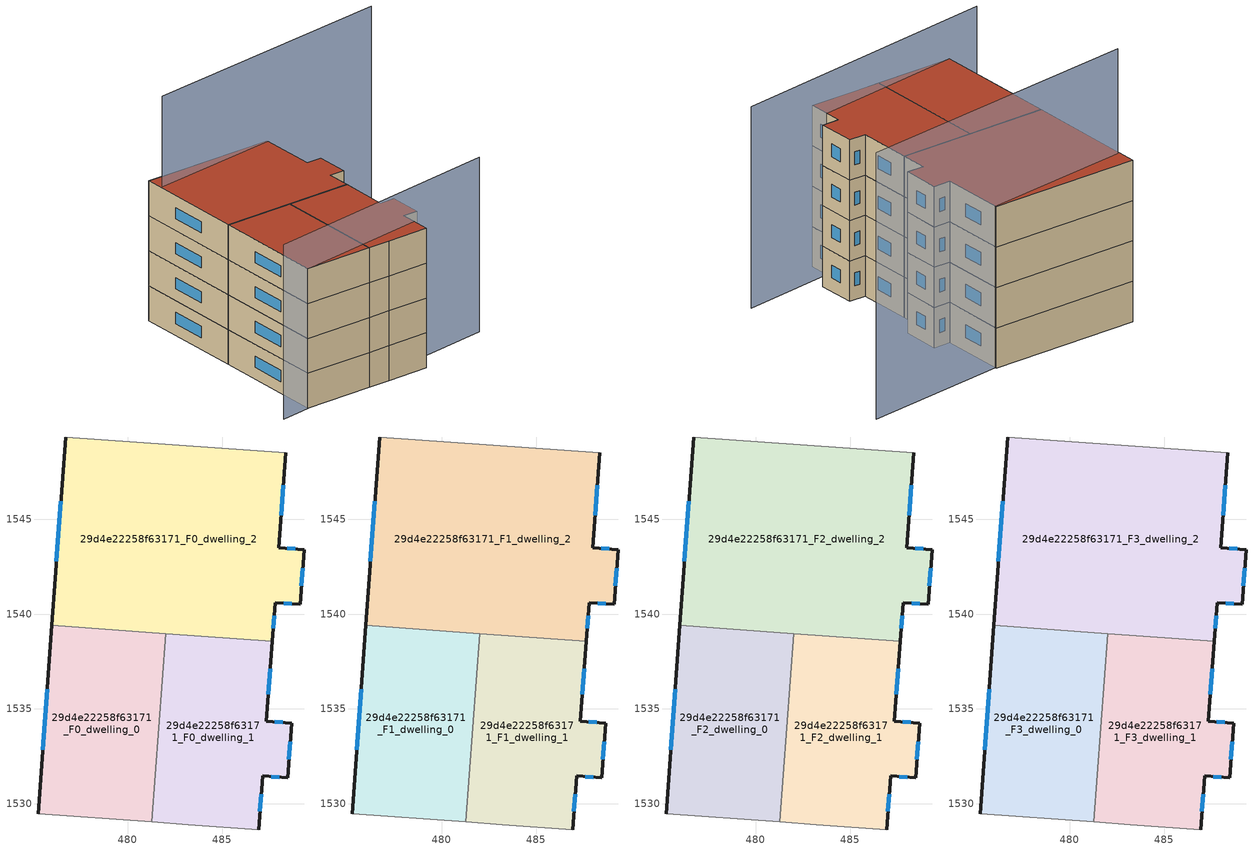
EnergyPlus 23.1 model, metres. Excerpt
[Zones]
29d4e22258f63171_F0_dwelling_0
 floor ground (EU_floor_Construction): 482.01,1538.97 481.29,1529.03 475.27,1529.46 476,1539.4 z0
 wall outside (EU_wall_Construction): 476,1539.4 475.27,1529.46 z0:3
 wall adiabatic (EU_wall_Construction): 475.27,1529.46 481.29,1529.03 z0:3
 wall to 29d4e22258f63171_F0_dwelling_2 (EU_wall_Construction): 482.01,1538.97 476,1539.4 z0:3
 wall to 29d4e22258f63171_F0_dwelling_1 (EU_wall_Construction): 481.29,1529.03 482.01,1538.97 z0:3
 window (EU_Window_Construction): 475.75,1536.02 475.52,1532.84 z1.02:1.98
29d4e22258f63171_F0_dwelling_1
 floor ground (EU_floor_Construction): 487.64,1538.56 487.34,1534.35 488.66,1534.25 488.45,1531.36 487.13,1531.46 486.92,1528.61 483.21,1528.89 481.29,1529.03 482.01,1538.97 z0
 wall outside (EU_wall_Construction): 486.92,1528.61 487.13,1531.46 488.45,1531.36 488.66,1534.25 487.34,1534.35 487.64,1538.56 z0:3
 wall adiabatic (EU_wall_Construction): 481.29,1529.03 483.21,1528.89 486.92,1528.61 z0:3
 wall to 29d4e22258f63171_F0_dwelling_2 (EU_wall_Construction): 487.64,1538.56 482.01,1538.97 z0:3
 window (EU_Window_Construction): 486.99,1529.58 487.06,1530.49 / 487.44,1535.78 487.54,1537.13 / 488.21,1534.28 487.79,1534.32 / 488.52,1532.34 488.59,1533.27 / 487.58,1531.42 488,1531.39 z1.02:1.98
29d4e22258f63171_F0_dwelling_2
 floor ground (EU_floor_Construction): 488.36,1548.52 488,1543.5 489.32,1543.41 489.11,1540.52 487.79,1540.61 487.64,1538.56 476,1539.4 476.73,1549.34 z0
 wall outside (EU_wall_Construction): 476.73,1549.34 476,1539.4 / 487.64,1538.56 487.79,1540.61 489.11,1540.52 489.32,1543.41 488,1543.5 488.36,1548.52 z0:3
 wall adiabatic (EU_wall_Construction): 488.36,1548.52 476.73,1549.34 z0:3
 window (EU_Window_Construction): 476.48,1545.96 476.25,1542.79 / 488.12,1545.21 488.24,1546.81 / 488.87,1543.44 488.45,1543.47 / 489.18,1541.5 489.25,1542.43 / 488.24,1540.58 488.66,1540.55 / 487.69,1539.25 487.74,1539.91 z1.02:1.98
29d4e22258f63171_F1_dwelling_0
 floor to 29d4e22258f63171_F0_dwelling_0 (EU_floor_Construction): 482.01,1538.97 481.29,1529.03 475.27,1529.46 476,1539.4 z3
 wall outside (EU_wall_Construction): 476,1539.4 475.27,1529.46 z3:6
 wall adiabatic (EU_wall_Construction): 475.27,1529.46 481.29,1529.03 z3:6
 wall to 29d4e22258f63171_F1_dwelling_2 (EU_wall_Construction): 482.01,1538.97 476,1539.4 z3:6
 wall to 29d4e22258f63171_F1_dwelling_1 (EU_wall_Construction): 481.29,1529.03 482.01,1538.97 z3:6
 window (EU_Window_Construction): 475.75,1536.02 475.52,1532.84 z4.02:4.98
29d4e22258f63171_F1_dwelling_1
 floor to 29d4e22258f63171_F0_dwelling_1 (EU_floor_Construction): 487.64,1538.56 487.34,1534.35 488.66,1534.25 488.45,1531.36 487.13,1531.46 486.92,1528.61 483.21,1528.89 481.29,1529.03 482.01,1538.97 z3
 wall outside (EU_wall_Construction): 486.92,1528.61 487.13,1531.46 488.45,1531.36 488.66,1534.25 487.34,1534.35 487.64,1538.56 z3:6
 wall adiabatic (EU_wall_Construction): 481.29,1529.03 483.21,1528.89 486.92,1528.61 z3:6
 wall to 29d4e22258f63171_F1_dwelling_2 (EU_wall_Construction): 487.64,1538.56 482.01,1538.97 z3:6
 window (EU_Window_Construction): 486.99,1529.58 487.06,1530.49 / 487.44,1535.78 487.54,1537.13 / 488.21,1534.28 487.79,1534.32 / 488.52,1532.34 488.59,1533.27 / 487.58,1531.42 488,1531.39 z4.02:4.98
29d4e22258f63171_F1_dwelling_2
 floor to 29d4e22258f63171_F0_dwelling_2 (EU_floor_Construction): 488.36,1548.52 488,1543.5 489.32,1543.41 489.11,1540.52 487.79,1540.61 487.64,1538.56 476,1539.4 476.73,1549.34 z3
 wall outside (EU_wall_Construction): 476.73,1549.34 476,1539.4 / 487.64,1538.56 487.79,1540.61 489.11,1540.52 489.32,1543.41 488,1543.5 488.36,1548.52 z3:6
 wall adiabatic (EU_wall_Construction): 488.36,1548.52 476.73,1549.34 z3:6
 window (EU_Window_Construction): 476.48,1545.96 476.25,1542.79 / 488.12,1545.21 488.24,1546.81 / 488.87,1543.44 488.45,1543.47 / 489.18,1541.5 489.25,1542.43 / 488.24,1540.58 488.66,1540.55 / 487.69,1539.25 487.74,1539.91 z4.02:4.98
29d4e22258f63171_F2_dwelling_0
 floor to 29d4e22258f63171_F1_dwelling_0 (EU_floor_Construction): 482.01,1538.97 481.29,1529.03 475.27,1529.46 476,1539.4 z6
 wall outside (EU_wall_Construction): 476,1539.4 475.27,1529.46 z6:9
 wall adiabatic (EU_wall_Construction): 475.27,1529.46 481.29,1529.03 z6:9
 wall to 29d4e22258f63171_F2_dwelling_2 (EU_wall_Construction): 482.01,1538.97 476,1539.4 z6:9
 wall to 29d4e22258f63171_F2_dwelling_1 (EU_wall_Construction): 481.29,1529.03 482.01,1538.97 z6:9
 window (EU_Window_Construction): 475.75,1536.02 475.52,1532.84 z7.02:7.98
29d4e22258f63171_F2_dwelling_1
 floor to 29d4e22258f63171_F1_dwelling_1 (EU_floor_Construction): 487.64,1538.56 487.34,1534.35 488.66,1534.25 488.45,1531.36 487.13,1531.46 486.92,1528.61 483.21,1528.89 481.29,1529.03 482.01,1538.97 z6
 wall outside (EU_wall_Construction): 486.92,1528.61 487.13,1531.46 488.45,1531.36 488.66,1534.25 487.34,1534.35 487.64,1538.56 z6:9
 wall adiabatic (EU_wall_Construction): 481.29,1529.03 483.21,1528.89 486.92,1528.61 z6:9
 wall to 29d4e22258f63171_F2_dwelling_2 (EU_wall_Construction): 487.64,1538.56 482.01,1538.97 z6:9
 window (EU_Window_Construction): 486.99,1529.58 487.06,1530.49 / 487.44,1535.78 487.54,1537.13 / 488.21,1534.28 487.79,1534.32 / 488.52,1532.34 488.59,1533.27 / 487.58,1531.42 488,1531.39 z7.02:7.98
29d4e22258f63171_F2_dwelling_2
 floor to 29d4e22258f63171_F1_dwelling_2 (EU_floor_Construction): 488.36,1548.52 488,1543.5 489.32,1543.41 489.11,1540.52 487.79,1540.61 487.64,1538.56 476,1539.4 476.73,1549.34 z6
 wall outside (EU_wall_Construction): 476.73,1549.34 476,1539.4 / 487.64,1538.56 487.79,1540.61 489.11,1540.52 489.32,1543.41 488,1543.5 488.36,1548.52 z6:9
 wall adiabatic (EU_wall_Construction): 488.36,1548.52 476.73,1549.34 z6:9
 window (EU_Window_Construction): 476.48,1545.96 476.25,1542.79 / 488.12,1545.21 488.24,1546.81 / 488.87,1543.44 488.45,1543.47 / 489.18,1541.5 489.25,1542.43 / 488.24,1540.58 488.66,1540.55 / 487.69,1539.25 487.74,1539.91 z7.02:7.98
29d4e22258f63171_F3_dwelling_0
 floor to 29d4e22258f63171_F2_dwelling_0 (EU_floor_Construction): 482.01,1538.97 481.29,1529.03 475.27,1529.46 476,1539.4 z9
 wall outside (EU_wall_Construction): 476,1539.4 475.27,1529.46 z9:12
 wall adiabatic (EU_wall_Construction): 475.27,1529.46 481.29,1529.03 z9:12
 wall to 29d4e22258f63171_F3_dwelling_2 (EU_wall_Construction): 482.01,1538.97 476,1539.4 z9:12
 wall to 29d4e22258f63171_F3_dwelling_1 (EU_wall_Construction): 481.29,1529.03 482.01,1538.97 z9:12
 window (EU_Window_Construction): 475.75,1536.02 475.52,1532.84 z10.02:10.98
 roof outside (EU_roof_Construction): 481.29,1529.03 482.01,1538.97 476,1539.4 475.27,1529.46 z12
29d4e22258f63171_F3_dwelling_1
 floor to 29d4e22258f63171_F2_dwelling_1 (EU_floor_Construction): 487.64,1538.56 487.34,1534.35 488.66,1534.25 488.45,1531.36 487.13,1531.46 486.92,1528.61 483.21,1528.89 481.29,1529.03 482.01,1538.97 z9
 wall outside (EU_wall_Construction): 486.92,1528.61 487.13,1531.46 488.45,1531.36 488.66,1534.25 487.34,1534.35 487.64,1538.56 z9:12
 wall adiabatic (EU_wall_Construction): 481.29,1529.03 483.21,1528.89 486.92,1528.61 z9:12
 wall to 29d4e22258f63171_F3_dwelling_2 (EU_wall_Construction): 487.64,1538.56 482.01,1538.97 z9:12
 window (EU_Window_Construction): 486.99,1529.58 487.06,1530.49 / 487.44,1535.78 487.54,1537.13 / 488.21,1534.28 487.79,1534.32 / 488.52,1532.34 488.59,1533.27 / 487.58,1531.42 488,1531.39 z10.02:10.98
 roof outside (EU_roof_Construction): 486.92,1528.61 487.13,1531.46 488.45,1531.36 488.66,1534.25 487.34,1534.35 487.64,1538.56 482.01,1538.97 481.29,1529.03 483.21,1528.89 z12
29d4e22258f63171_F3_dwelling_2
 floor to 29d4e22258f63171_F2_dwelling_2 (EU_floor_Construction): 488.36,1548.52 488,1543.5 489.32,1543.41 489.11,1540.52 487.79,1540.61 487.64,1538.56 476,1539.4 476.73,1549.34 z9
 wall outside (EU_wall_Construction): 476.73,1549.34 476,1539.4 / 487.64,1538.56 487.79,1540.61 489.11,1540.52 489.32,1543.41 488,1543.5 488.36,1548.52 z9:12
 wall adiabatic (EU_wall_Construction): 488.36,1548.52 476.73,1549.34 z9:12
 window (EU_Window_Construction): 476.48,1545.96 476.25,1542.79 / 488.12,1545.21 488.24,1546.81 / 488.87,1543.44 488.45,1543.47 / 489.18,1541.5 489.25,1542.43 / 488.24,1540.58 488.66,1540.55 / 487.69,1539.25 487.74,1539.91 z10.02:10.98
 roof outside (EU_roof_Construction): 487.64,1538.56 487.79,1540.61 489.11,1540.52 489.32,1543.41 488,1543.5 488.36,1548.52 476.73,1549.34 476,1539.4 z12
shading: 499.59,1548.87 476.79,1547.89 z0:19.8; 472.61,1529.3 494.27,1530.61 z0:15
[Building]
EU S2 Campaign: North Axis=0; Terrain=City; Solar Distribution=FullExterior
[Site:Location]
Vienna: Latitude=48; Longitude=16.5; Time Zone=1; Elevation=183
[SizingPeriod:WeatherFileDays]
AnnualSizingPeriod: Begin Month=1; Begin Day of Month=1; End Month=12; End Day of Month=31; Day of Week for Start Day=Monday; Use Weather File Daylight Saving Period=No; Use Weather File Rain and Snow Indicators=No
[MATERIAL]
EU_InternalMass_Material: Roughness=MediumRough; Thickness=0.1; Conductivity=1; Density=1800; Specific Heat=900; Thermal Absorptance=0.9; Solar Absorptance=0.7; Visible Absorptance=0.7
[MATERIAL:NOMASS] Roughness=MediumRough; Thermal Absorptance=0.9; Solar Absorptance=0.7; Visible Absorptance=0.7
Name | Thermal Resistance
EU_wall_NoMass | 0.942466
EU_roof_NoMass | 0.551687
EU_floor_NoMass | 0.66527
[WINDOWMATERIAL:SIMPLEGLAZINGSYSTEM]
EU_Window_SimpleGlazing: UFactor=2.03367; Solar Heat Gain Coefficient=0.65; Visible Transmittance=0.65
[CONSTRUCTION]
EU_wall_Construction: EU_wall_NoMass
EU_roof_Construction: EU_roof_NoMass
EU_floor_Construction: EU_floor_NoMass
EU_Window_Construction: EU_Window_SimpleGlazing
EU_InternalMass_Construction: EU_InternalMass_Material
[ZONE] Type=1; Multiplier=1; Ceiling Height=autocalculate; Floor Area=autocalculate; Part of Total Floor Area=Yes
Name | Volume
29d4e22258f63171_F0_dwelling_0; 29d4e22258f63171_F1_dwelling_0; 29d4e22258f63171_F2_dwelling_0; 29d4e22258f63171_F3_dwelling_0 | 180.338
29d4e22258f63171_F0_dwelling_1; 29d4e22258f63171_F1_dwelling_1; 29d4e22258f63171_F2_dwelling_1; 29d4e22258f63171_F3_dwelling_1 | 180.359
29d4e22258f63171_F0_dwelling_2; 29d4e22258f63171_F1_dwelling_2; 29d4e22258f63171_F2_dwelling_2; 29d4e22258f63171_F3_dwelling_2 | 360.705
[INTERNALMASS] Construction=EU_InternalMass_Construction
Name | Zone or ZoneList | Surface Area
29d4e22258f63171_F0_dwelling_0_EU_InternalMass | 29d4e22258f63171_F0_dwelling_0 | 60.1126
29d4e22258f63171_F0_dwelling_1_EU_InternalMass | 29d4e22258f63171_F0_dwelling_1 | 60.12
29d4e22258f63171_F0_dwelling_2_EU_InternalMass | 29d4e22258f63171_F0_dwelling_2 | 120.235
29d4e22258f63171_F1_dwelling_0_EU_InternalMass | 29d4e22258f63171_F1_dwelling_0 | 60.1126
29d4e22258f63171_F1_dwelling_1_EU_InternalMass | 29d4e22258f63171_F1_dwelling_1 | 60.12
29d4e22258f63171_F1_dwelling_2_EU_InternalMass | 29d4e22258f63171_F1_dwelling_2 | 120.235
29d4e22258f63171_F2_dwelling_0_EU_InternalMass | 29d4e22258f63171_F2_dwelling_0 | 60.1126
29d4e22258f63171_F2_dwelling_1_EU_InternalMass | 29d4e22258f63171_F2_dwelling_1 | 60.12
29d4e22258f63171_F2_dwelling_2_EU_InternalMass | 29d4e22258f63171_F2_dwelling_2 | 120.235
29d4e22258f63171_F3_dwelling_0_EU_InternalMass | 29d4e22258f63171_F3_dwelling_0 | 60.1126
29d4e22258f63171_F3_dwelling_1_EU_InternalMass | 29d4e22258f63171_F3_dwelling_1 | 60.12
29d4e22258f63171_F3_dwelling_2_EU_InternalMass | 29d4e22258f63171_F3_dwelling_2 | 120.235
[OTHEREQUIPMENT] Fuel Type=Electricity; Design Level Calculation Method=Watts/Area; Power per Zone Floor Area=1; Fraction Latent=0; Fraction Radiant=0; Fraction Lost=0; Carbon Dioxide Generation Rate=0; EndUse Subcategory=EU_Step8_InternalGains
Name | Zone or ZoneList or Space or SpaceList | Schedule
EU_Step8_InternalGain_29d4e22258f63171_F0_dwelling_0_f000 | 29d4e22258f63171_F0_dwelling_0 | EU_Step8_GainSchedule_29d4e22258f63171_F0_dwelling_0_f000
EU_Step8_InternalGain_29d4e22258f63171_F0_dwelling_1_f000 | 29d4e22258f63171_F0_dwelling_1 | EU_Step8_GainSchedule_29d4e22258f63171_F0_dwelling_1_f000
EU_Step8_InternalGain_29d4e22258f63171_F0_dwelling_2_f000 | 29d4e22258f63171_F0_dwelling_2 | EU_Step8_GainSchedule_29d4e22258f63171_F0_dwelling_2_f000
EU_Step8_InternalGain_29d4e22258f63171_F1_dwelling_0_f000 | 29d4e22258f63171_F1_dwelling_0 | EU_Step8_GainSchedule_29d4e22258f63171_F1_dwelling_0_f000
EU_Step8_InternalGain_29d4e22258f63171_F1_dwelling_1_f000 | 29d4e22258f63171_F1_dwelling_1 | EU_Step8_GainSchedule_29d4e22258f63171_F1_dwelling_1_f000
EU_Step8_InternalGain_29d4e22258f63171_F1_dwelling_2_f000 | 29d4e22258f63171_F1_dwelling_2 | EU_Step8_GainSchedule_29d4e22258f63171_F1_dwelling_2_f000
EU_Step8_InternalGain_29d4e22258f63171_F2_dwelling_0_f000 | 29d4e22258f63171_F2_dwelling_0 | EU_Step8_GainSchedule_29d4e22258f63171_F2_dwelling_0_f000
EU_Step8_InternalGain_29d4e22258f63171_F2_dwelling_1_f000 | 29d4e22258f63171_F2_dwelling_1 | EU_Step8_GainSchedule_29d4e22258f63171_F2_dwelling_1_f000
EU_Step8_InternalGain_29d4e22258f63171_F2_dwelling_2_f000 | 29d4e22258f63171_F2_dwelling_2 | EU_Step8_GainSchedule_29d4e22258f63171_F2_dwelling_2_f000
EU_Step8_InternalGain_29d4e22258f63171_F3_dwelling_0_f000 | 29d4e22258f63171_F3_dwelling_0 | EU_Step8_GainSchedule_29d4e22258f63171_F3_dwelling_0_f000
EU_Step8_InternalGain_29d4e22258f63171_F3_dwelling_1_f000 | 29d4e22258f63171_F3_dwelling_1 | EU_Step8_GainSchedule_29d4e22258f63171_F3_dwelling_1_f000
EU_Step8_InternalGain_29d4e22258f63171_F3_dwelling_2_f000 | 29d4e22258f63171_F3_dwelling_2 | EU_Step8_GainSchedule_29d4e22258f63171_F3_dwelling_2_f000
[ZONEVENTILATION:DESIGNFLOWRATE] Schedule=EU_AlwaysOn; Design Flow Rate Calculation Method=AirChanges/Hour; Air Changes per Hour=0.530523; Ventilation Type=Natural; Fan Pressure Rise=0; Fan Total Efficiency=1; Constant Term Coefficient=1; Temperature Term Coefficient=0; Velocity Term Coefficient=0; Velocity Squared Term Coefficient=0; Minimum Indoor Temperature=-100; Maximum Indoor Temperature=100; Delta Temperature=-100; Minimum Outdoor Temperature=-100; Maximum Outdoor Temperature=100; Maximum Wind Speed=40
Name | Zone or ZoneList or Space or SpaceList
EU_ConstantAir_29d4e22258f63171_F0_dwelling_0 | 29d4e22258f63171_F0_dwelling_0
EU_ConstantAir_29d4e22258f63171_F0_dwelling_1 | 29d4e22258f63171_F0_dwelling_1
EU_ConstantAir_29d4e22258f63171_F0_dwelling_2 | 29d4e22258f63171_F0_dwelling_2
EU_ConstantAir_29d4e22258f63171_F1_dwelling_0 | 29d4e22258f63171_F1_dwelling_0
EU_ConstantAir_29d4e22258f63171_F1_dwelling_1 | 29d4e22258f63171_F1_dwelling_1
EU_ConstantAir_29d4e22258f63171_F1_dwelling_2 | 29d4e22258f63171_F1_dwelling_2
EU_ConstantAir_29d4e22258f63171_F2_dwelling_0 | 29d4e22258f63171_F2_dwelling_0
EU_ConstantAir_29d4e22258f63171_F2_dwelling_1 | 29d4e22258f63171_F2_dwelling_1
EU_ConstantAir_29d4e22258f63171_F2_dwelling_2 | 29d4e22258f63171_F2_dwelling_2
EU_ConstantAir_29d4e22258f63171_F3_dwelling_0 | 29d4e22258f63171_F3_dwelling_0
EU_ConstantAir_29d4e22258f63171_F3_dwelling_1 | 29d4e22258f63171_F3_dwelling_1
EU_ConstantAir_29d4e22258f63171_F3_dwelling_2 | 29d4e22258f63171_F3_dwelling_2
[HVACTEMPLATE:THERMOSTAT] Constant Heating Setpoint=20; Constant Cooling Setpoint=50
EU_HeatOnly_29d4e22258f63171_F0_dwelling_0; EU_HeatOnly_29d4e22258f63171_F0_dwelling_1; EU_HeatOnly_29d4e22258f63171_F0_dwelling_2; EU_HeatOnly_29d4e22258f63171_F1_dwelling_0; EU_HeatOnly_29d4e22258f63171_F1_dwelling_1; EU_HeatOnly_29d4e22258f63171_F1_dwelling_2; EU_HeatOnly_29d4e22258f63171_F2_dwelling_0; EU_HeatOnly_29d4e22258f63171_F2_dwelling_1; EU_HeatOnly_29d4e22258f63171_F2_dwelling_2; EU_HeatOnly_29d4e22258f63171_F3_dwelling_0; EU_HeatOnly_29d4e22258f63171_F3_dwelling_1; EU_HeatOnly_29d4e22258f63171_F3_dwelling_2
[HVACTEMPLATE:ZONE:IDEALLOADSAIRSYSTEM] System Availability Schedule=EU_AlwaysOn; Maximum Heating Supply Air Temperature=50; Minimum Cooling Supply Air Temperature=13; Maximum Heating Supply Air Humidity Ratio=0.0156; Minimum Cooling Supply Air Humidity Ratio=0.0077; Heating Limit=NoLimit; Cooling Limit=NoLimit; Heating Availability Schedule=EU_AlwaysOn; Cooling Availability Schedule=EU_CoolingOff; Dehumidification Control Type=ConstantSensibleHeatRatio; Cooling Sensible Heat Ratio=0.7; Dehumidification Setpoint=60; Humidification Control Type=None; Humidification Setpoint=30; Outdoor Air Method=None; Outdoor Air Flow Rate per Person=0.00944; Outdoor Air Flow Rate per Zone Floor Area=0; Outdoor Air Flow Rate per Zone=0; Demand Controlled Ventilation Type=None; Outdoor Air Economizer Type=NoEconomizer; Heat Recovery Type=None; Sensible Heat Recovery Effectiveness=0.7; Latent Heat Recovery Effectiveness=0.65
Name | Template Thermostat
29d4e22258f63171_F0_dwelling_0 | EU_HeatOnly_29d4e22258f63171_F0_dwelling_0
29d4e22258f63171_F0_dwelling_1 | EU_HeatOnly_29d4e22258f63171_F0_dwelling_1
29d4e22258f63171_F0_dwelling_2 | EU_HeatOnly_29d4e22258f63171_F0_dwelling_2
29d4e22258f63171_F1_dwelling_0 | EU_HeatOnly_29d4e22258f63171_F1_dwelling_0
29d4e22258f63171_F1_dwelling_1 | EU_HeatOnly_29d4e22258f63171_F1_dwelling_1
29d4e22258f63171_F1_dwelling_2 | EU_HeatOnly_29d4e22258f63171_F1_dwelling_2
29d4e22258f63171_F2_dwelling_0 | EU_HeatOnly_29d4e22258f63171_F2_dwelling_0
29d4e22258f63171_F2_dwelling_1 | EU_HeatOnly_29d4e22258f63171_F2_dwelling_1
29d4e22258f63171_F2_dwelling_2 | EU_HeatOnly_29d4e22258f63171_F2_dwelling_2
29d4e22258f63171_F3_dwelling_0 | EU_HeatOnly_29d4e22258f63171_F3_dwelling_0
29d4e22258f63171_F3_dwelling_1 | EU_HeatOnly_29d4e22258f63171_F3_dwelling_1
29d4e22258f63171_F3_dwelling_2 | EU_HeatOnly_29d4e22258f63171_F3_dwelling_2
[SIZING:ZONE] Zone Cooling Design Supply Air Temperature Input Method=SupplyAirTemperature; Zone Cooling Design Supply Air Temperature=13; Zone Heating Design Supply Air Temperature Input Method=SupplyAirTemperature; Zone Heating Design Supply Air Temperature=50; Zone Cooling Design Supply Air Humidity Ratio=0.008; Zone Heating Design Supply Air Humidity Ratio=0.008; Cooling Design Air Flow Method=DesignDay; Cooling Design Air Flow Rate=0; Cooling Minimum Air Flow per Zone Floor Area=0.000762; Cooling Minimum Air Flow=0; Cooling Minimum Air Flow Fraction=0.2; Heating Design Air Flow Method=DesignDay; Heating Design Air Flow Rate=0; Heating Maximum Air Flow per Zone Floor Area=0.002032; Heating Maximum Air Flow=0.141576; Heating Maximum Air Flow Fraction=0.3; Account for Dedicated Outdoor Air System=No; Dedicated Outdoor Air System Control Strategy=NeutralSupplyAir; Dedicated Outdoor Air Low Setpoint Temperature for Design=autosize; Dedicated Outdoor Air High Setpoint Temperature for Design=autosize; Zone Load Sizing Method=Sensible Load Only No Latent Load; Zone Latent Cooling Design Supply Air Humidity Ratio Input Method=HumidityRatioDifference; Zone Cooling Design Supply Air Humidity Ratio Difference=0.005; Zone Latent Heating Design Supply Air Humidity Ratio Input Method=HumidityRatioDifference; Zone Humidification Design Supply Air Humidity Ratio Difference=0.005
29d4e22258f63171_F0_dwelling_0; 29d4e22258f63171_F0_dwelling_1; 29d4e22258f63171_F0_dwelling_2; 29d4e22258f63171_F1_dwelling_0; 29d4e22258f63171_F1_dwelling_1; 29d4e22258f63171_F1_dwelling_2; 29d4e22258f63171_F2_dwelling_0; 29d4e22258f63171_F2_dwelling_1; 29d4e22258f63171_F2_dwelling_2; 29d4e22258f63171_F3_dwelling_0; 29d4e22258f63171_F3_dwelling_1; 29d4e22258f63171_F3_dwelling_2
[SCHEDULE:CONSTANT]
Name | Hourly Value
EU_AlwaysOn | 1
EU_CoolingOff | 0
[SCHEDULE:FILE] Column Number=1; Rows to Skip at Top=0; Number of Hours of Data=8760; Column Separator=Comma; Interpolate to Timestep=No; Minutes per Item=60; Adjust Schedule for Daylight Savings=Yes
Name | File
EU_Step8_GainSchedule_29d4e22258f63171_F0_dwelling_0_f000 | ../../schedules/29d4e22258f63171/29d4e22258f63171_F0_dwelling_0_f000_gain.csv
EU_Step8_GainSchedule_29d4e22258f63171_F0_dwelling_1_f000 | ../../schedules/29d4e22258f63171/29d4e22258f63171_F0_dwelling_1_f000_gain.csv
EU_Step8_GainSchedule_29d4e22258f63171_F0_dwelling_2_f000 | ../../schedules/29d4e22258f63171/29d4e22258f63171_F0_dwelling_2_f000_gain.csv
EU_Step8_GainSchedule_29d4e22258f63171_F1_dwelling_0_f000 | ../../schedules/29d4e22258f63171/29d4e22258f63171_F1_dwelling_0_f000_gain.csv
EU_Step8_GainSchedule_29d4e22258f63171_F1_dwelling_1_f000 | ../../schedules/29d4e22258f63171/29d4e22258f63171_F1_dwelling_1_f000_gain.csv
EU_Step8_GainSchedule_29d4e22258f63171_F1_dwelling_2_f000 | ../../schedules/29d4e22258f63171/29d4e22258f63171_F1_dwelling_2_f000_gain.csv
EU_Step8_GainSchedule_29d4e22258f63171_F2_dwelling_0_f000 | ../../schedules/29d4e22258f63171/29d4e22258f63171_F2_dwelling_0_f000_gain.csv
EU_Step8_GainSchedule_29d4e22258f63171_F2_dwelling_1_f000 | ../../schedules/29d4e22258f63171/29d4e22258f63171_F2_dwelling_1_f000_gain.csv
EU_Step8_GainSchedule_29d4e22258f63171_F2_dwelling_2_f000 | ../../schedules/29d4e22258f63171/29d4e22258f63171_F2_dwelling_2_f000_gain.csv
EU_Step8_GainSchedule_29d4e22258f63171_F3_dwelling_0_f000 | ../../schedules/29d4e22258f63171/29d4e22258f63171_F3_dwelling_0_f000_gain.csv
EU_Step8_GainSchedule_29d4e22258f63171_F3_dwelling_1_f000 | ../../schedules/29d4e22258f63171/29d4e22258f63171_F3_dwelling_1_f000_gain.csv
EU_Step8_GainSchedule_29d4e22258f63171_F3_dwelling_2_f000 | ../../schedules/29d4e22258f63171/29d4e22258f63171_F3_dwelling_2_f000_gain.csv
